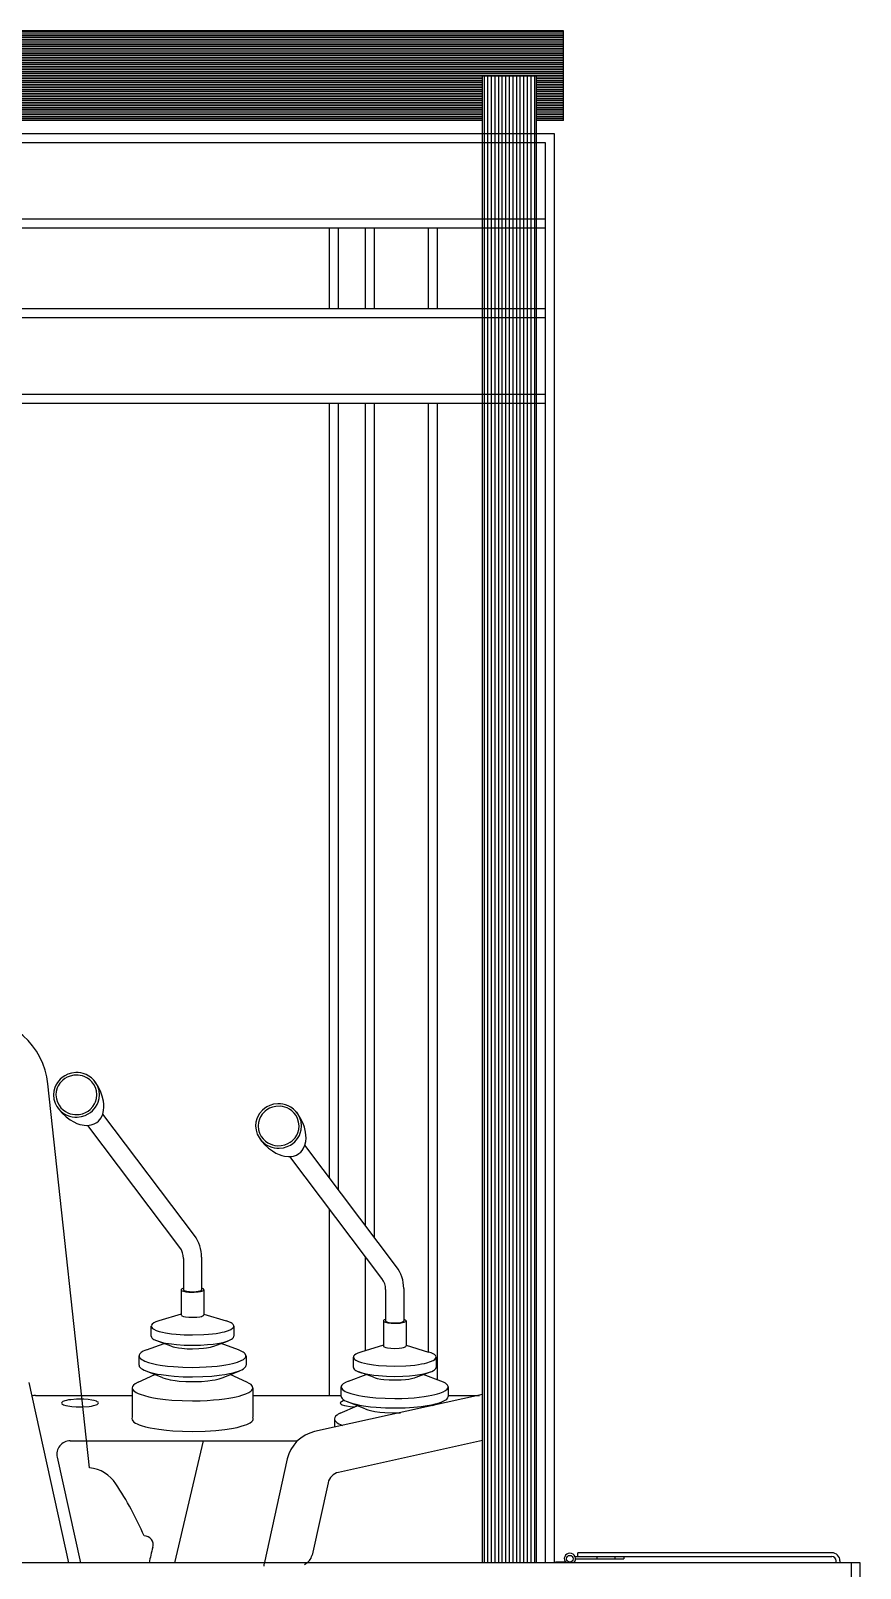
# Model space of a CAD drawing. Extents: x -14476 to 95620, y -7935 to 54356.
# Drawn here: x 21525.3 to 21554.2, y -6478.2 to -6424.7 of the extents above; entities that cross this region are included whole.
import ezdxf

# ---------------------------------------------------------------- set-up
doc = ezdxf.new("R2010")
doc.units = 0
doc.header["$LTSCALE"] = 30
doc.header["$MEASUREMENT"] = 0
doc.layers.get('0').update_dxf_attribs({"linetype": 'CONTINUOUS'})

msp = doc.modelspace()

# ---------------------------------------------------------------- linework, layer by layer
for p, q in [((21543.85093, -6424.73981), (21499.47587, -6424.7398)), ((21499.47587, -6424.7797), (21543.85093, -6424.7797)), ((21499.47587, -6424.7797), (21543.85093, -6424.7797)), ((21543.85093, -6427.86481), (21543.85093, -6424.73981)), ((21499.47587, -6424.8422), (21543.85093, -6424.8422)), ((21499.47587, -6424.9047), (21543.85093, -6424.9047)), ((21499.47587, -6424.9047), (21543.85093, -6424.9047)), ((21499.47587, -6424.9672), (21543.85093, -6424.9672)), ((21499.47587, -6425.0297), (21543.85093, -6425.0297)), ((21499.47587, -6425.0297), (21543.85093, -6425.0297)), ((21499.47587, -6425.0922), (21543.85093, -6425.0922)), ((21499.47587, -6425.1547), (21543.85093, -6425.1547)), ((21499.47587, -6425.1547), (21543.85093, -6425.1547)), ((21499.47587, -6425.2172), (21543.85093, -6425.2172)), ((21499.47587, -6425.2797), (21543.85093, -6425.2797)), ((21499.47587, -6425.2797), (21543.85093, -6425.2797)), ((21499.47587, -6425.3422), (21543.85093, -6425.3422)), ((21499.47587, -6425.4047), (21543.85093, -6425.4047)), ((21499.47587, -6425.4047), (21543.85093, -6425.4047)), ((21499.47587, -6425.4672), (21543.85093, -6425.4672)), ((21499.47587, -6425.5297), (21543.85093, -6425.5297)), ((21499.47587, -6425.5297), (21543.85093, -6425.5297)), ((21499.47587, -6425.5922), (21543.85093, -6425.5922)), ((21499.47587, -6425.6547), (21543.85093, -6425.6547)), ((21499.47587, -6425.6547), (21543.85093, -6425.6547)), ((21499.47587, -6425.7172), (21543.85093, -6425.7172)), ((21499.47587, -6425.7797), (21543.85093, -6425.7797)), ((21499.47587, -6425.7797), (21543.85093, -6425.7797)), ((21499.47587, -6425.8422), (21543.85093, -6425.8422)), ((21499.47587, -6425.9047), (21543.85093, -6425.9047)), ((21499.47587, -6425.9047), (21543.85093, -6425.9047)), ((21499.47587, -6425.9672), (21543.85093, -6425.9672)), ((21499.47587, -6426.0297), (21543.85093, -6426.0297)), ((21499.47587, -6426.0297), (21543.85093, -6426.0297)), ((21499.47587, -6426.0922), (21543.85093, -6426.0922)), ((21499.47587, -6426.1547), (21543.85093, -6426.1547)), ((21499.47587, -6426.1547), (21543.85093, -6426.1547)), ((21499.47587, -6426.2172), (21543.85093, -6426.2172)), ((21499.47587, -6426.2797), (21543.85093, -6426.2797)), ((21499.47587, -6426.2797), (21543.85093, -6426.2797)), ((21502.28839, -6426.3422), (21541.03841, -6426.3422)), ((21502.28839, -6426.4047), (21541.03841, -6426.4047)), ((21502.28839, -6426.4047), (21541.03841, -6426.4047)), ((21541.03841, -6478.00721), (21541.03841, -6426.31563)), ((21542.91339, -6426.31563), (21541.03841, -6426.31563)), ((21541.10147, -6478.00721), (21541.10147, -6426.31563)), ((21541.22647, -6478.00721), (21541.22647, -6426.31563)), ((21541.35147, -6478.00721), (21541.35147, -6426.31563)), ((21541.47647, -6478.00721), (21541.47647, -6426.31563)), ((21541.60147, -6478.00721), (21541.60147, -6426.31563)), ((21541.72647, -6478.00721), (21541.72647, -6426.31563)), ((21541.85147, -6478.00721), (21541.85147, -6426.31563)), ((21541.97647, -6478.00721), (21541.97647, -6426.31563)), ((21542.10147, -6478.00721), (21542.10147, -6426.31563)), ((21542.22647, -6478.00721), (21542.22647, -6426.31563)), ((21542.35147, -6478.00721), (21542.35147, -6426.31563)), ((21542.47647, -6478.00721), (21542.47647, -6426.31563)), ((21542.60147, -6478.00721), (21542.60147, -6426.31563)), ((21542.72647, -6478.00721), (21542.72647, -6426.31563)), ((21542.85147, -6478.00721), (21542.85147, -6426.31563)), ((21542.91339, -6478.00721), (21542.91339, -6426.31563)), ((21542.91339, -6426.3422), (21543.85093, -6426.3422)), ((21542.91339, -6426.4047), (21543.85093, -6426.4047)), ((21542.91339, -6426.4047), (21543.85093, -6426.4047)), ((21502.28839, -6426.4672), (21541.03841, -6426.4672)), ((21502.28839, -6426.5297), (21541.03841, -6426.5297)), ((21502.28839, -6426.5297), (21541.03841, -6426.5297)), ((21502.28839, -6426.5922), (21541.03841, -6426.5922)), ((21502.28839, -6426.6547), (21541.03841, -6426.6547)), ((21502.28839, -6426.6547), (21541.03841, -6426.6547)), ((21502.28839, -6426.7172), (21541.03841, -6426.7172)), ((21502.28839, -6426.7797), (21541.03841, -6426.7797)), ((21502.28839, -6426.7797), (21541.03841, -6426.7797)), ((21502.28839, -6426.8422), (21541.03841, -6426.8422)), ((21502.28839, -6426.9047), (21541.03841, -6426.9047)), ((21502.28839, -6426.9047), (21541.03841, -6426.9047)), ((21542.91339, -6426.4672), (21543.85093, -6426.4672)), ((21542.91339, -6426.5297), (21543.85093, -6426.5297)), ((21542.91339, -6426.5297), (21543.85093, -6426.5297)), ((21542.91339, -6426.5922), (21543.85093, -6426.5922)), ((21542.91339, -6426.6547), (21543.85093, -6426.6547)), ((21542.91339, -6426.6547), (21543.85093, -6426.6547)), ((21542.91339, -6426.7172), (21543.85093, -6426.7172)), ((21542.91339, -6426.7797), (21543.85093, -6426.7797)), ((21542.91339, -6426.7797), (21543.85093, -6426.7797)), ((21542.91339, -6426.8422), (21543.85093, -6426.8422)), ((21542.91339, -6426.9047), (21543.85093, -6426.9047)), ((21542.91339, -6426.9047), (21543.85093, -6426.9047)), ((21502.28839, -6426.9672), (21541.03841, -6426.9672)), ((21502.28839, -6427.0297), (21541.03841, -6427.0297)), ((21502.28839, -6427.0297), (21541.03841, -6427.0297)), ((21502.28839, -6427.0922), (21541.03841, -6427.0922)), ((21502.28839, -6427.1547), (21541.03841, -6427.1547)), ((21502.28839, -6427.1547), (21541.03841, -6427.1547)), ((21502.28839, -6427.2172), (21541.03841, -6427.2172)), ((21502.28839, -6427.2797), (21541.03841, -6427.2797)), ((21502.28839, -6427.2797), (21541.03841, -6427.2797)), ((21502.28839, -6427.3422), (21541.03841, -6427.3422)), ((21502.28839, -6427.4047), (21541.03841, -6427.4047)), ((21502.28839, -6427.4047), (21541.03841, -6427.4047)), ((21502.28839, -6427.4672), (21541.03841, -6427.4672)), ((21542.91339, -6426.9672), (21543.85093, -6426.9672)), ((21542.91339, -6427.0297), (21543.85093, -6427.0297)), ((21542.91339, -6427.0297), (21543.85093, -6427.0297)), ((21542.91339, -6427.0922), (21543.85093, -6427.0922)), ((21542.91339, -6427.1547), (21543.85093, -6427.1547)), ((21542.91339, -6427.1547), (21543.85093, -6427.1547)), ((21542.91339, -6427.2172), (21543.85093, -6427.2172)), ((21542.91339, -6427.2797), (21543.85093, -6427.2797)), ((21542.91339, -6427.2797), (21543.85093, -6427.2797)), ((21542.91339, -6427.3422), (21543.85093, -6427.3422)), ((21542.91339, -6427.4047), (21543.85093, -6427.4047)), ((21542.91339, -6427.4047), (21543.85093, -6427.4047)), ((21542.91339, -6427.4672), (21543.85093, -6427.4672)), ((21502.28839, -6427.5297), (21541.03841, -6427.5297)), ((21502.28839, -6427.5297), (21541.03841, -6427.5297)), ((21502.28839, -6427.5922), (21541.03841, -6427.5922)), ((21502.28839, -6427.6547), (21541.03841, -6427.6547)), ((21502.28839, -6427.6547), (21541.03841, -6427.6547)), ((21502.28839, -6427.7172), (21541.03841, -6427.7172)), ((21502.28839, -6427.7797), (21541.03841, -6427.7797)), ((21502.28839, -6427.7797), (21541.03841, -6427.7797)), ((21502.28839, -6427.8422), (21541.03841, -6427.8422)), ((21541.03841, -6427.86481), (21502.28839, -6427.86481)), ((21542.91339, -6427.5297), (21543.85093, -6427.5297)), ((21542.91339, -6427.5297), (21543.85093, -6427.5297)), ((21542.91339, -6427.5922), (21543.85093, -6427.5922)), ((21542.91339, -6427.6547), (21543.85093, -6427.6547)), ((21542.91339, -6427.6547), (21543.85093, -6427.6547)), ((21542.91339, -6427.7172), (21543.85093, -6427.7172)), ((21542.91339, -6427.7797), (21543.85093, -6427.7797)), ((21542.91339, -6427.7797), (21543.85093, -6427.7797)), ((21542.91339, -6427.8422), (21543.85093, -6427.8422)), ((21543.85093, -6427.86481), (21542.91339, -6427.86481)), ((21543.53839, -6428.31896), (21507.91339, -6428.31896)), ((21543.53839, -6478.00721), (21543.53839, -6428.31896)), ((21543.22589, -6428.63146), (21508.22589, -6428.63146)), ((21543.22589, -6478.00721), (21543.22589, -6428.63146)), ((21543.22589, -6431.28771), (21508.22589, -6431.28771)), ((21543.22589, -6431.28771), (21508.22589, -6431.28771)), ((21543.22589, -6431.60021), (21508.22589, -6431.60021)), ((21543.22589, -6431.60021), (21508.22589, -6431.60021)), ((21535.72589, -6434.4127), (21535.72589, -6431.60021)), ((21535.72589, -6434.4127), (21535.72589, -6431.60021)), ((21536.03839, -6434.4127), (21536.03839, -6431.60021)), ((21536.03839, -6434.4127), (21536.03839, -6431.60021)), ((21536.97589, -6434.4127), (21536.97589, -6431.60021)), ((21536.97589, -6434.4127), (21536.97589, -6431.60021)), ((21537.28839, -6434.4127), (21537.28839, -6431.60021)), ((21537.28839, -6434.4127), (21537.28839, -6431.60021)), ((21539.16339, -6434.4127), (21539.16339, -6431.60021)), ((21539.16339, -6434.4127), (21539.16339, -6431.60021)), ((21539.47589, -6434.4127), (21539.47589, -6431.60021)), ((21539.47589, -6434.4127), (21539.47589, -6431.60021)), ((21543.22589, -6434.4127), (21508.22589, -6434.4127)), ((21543.22589, -6434.4127), (21508.22589, -6434.4127)), ((21543.22589, -6434.7252), (21508.22589, -6434.7252)), ((21543.22589, -6434.7252), (21508.22589, -6434.7252)), ((21543.22589, -6437.38146), (21508.22589, -6437.38146)), ((21543.22589, -6437.38146), (21508.22589, -6437.38146)), ((21543.22589, -6437.69396), (21508.22589, -6437.69396)), ((21543.22589, -6437.69396), (21508.22589, -6437.69396)), ((21535.72589, -6464.62864), (21535.72589, -6437.69396)), ((21536.03839, -6465.04312), (21536.03839, -6437.69396)), ((21536.97589, -6466.28657), (21536.97589, -6437.69396)), ((21537.28839, -6466.70106), (21537.28839, -6437.69396)), ((21539.16339, -6470.67818), (21539.16339, -6437.69396)), ((21539.47589, -6471.64584), (21539.47589, -6437.69396)), ((21527.38057, -6474.70356), (21525.93534, -6461.35644)), ((21531.02442, -6466.62864), (21527.84059, -6462.40564)), ((21530.51951, -6467.04401), (21527.31915, -6462.79893)), ((21538.04971, -6467.71083), (21534.86579, -6463.48784)), ((21537.54461, -6468.1262), (21534.34415, -6463.88117)), ((21535.72589, -6472.18892), (21535.72589, -6465.71389)), ((21530.64648, -6467.42318), (21530.64648, -6468.51095)), ((21531.27634, -6467.38109), (21531.27634, -6468.51095)), ((21536.97589, -6470.62709), (21536.97589, -6467.37187)), ((21530.56776, -6468.51095), (21530.56776, -6469.38353)), ((21531.35516, -6468.51095), (21531.35516, -6469.38353)), ((21537.67148, -6468.50537), (21537.67148, -6469.59315)), ((21538.30144, -6468.46329), (21538.30144, -6469.59315)), ((21530.56766, -6469.3555), (21529.78718, -6469.59511)), ((21531.35516, -6469.35552), (21532.13555, -6469.59513)), ((21537.59276, -6469.59316), (21537.59276, -6470.46572)), ((21538.38016, -6469.59315), (21538.38016, -6470.46572)), ((21529.52488, -6470.13016), (21529.52488, -6469.77429)), ((21532.39805, -6469.77428), (21532.39805, -6470.13015)), ((21529.36032, -6470.60474), (21529.97067, -6470.38051)), ((21530.22048, -6470.47409), (21529.71759, -6470.28571)), ((21531.70244, -6470.47411), (21532.20533, -6470.28574)), ((21532.5627, -6470.60475), (21531.95234, -6470.38052)), ((21537.59276, -6470.43769), (21536.81238, -6470.67729)), ((21538.38026, -6470.43774), (21539.16064, -6470.67734)), ((21529.10301, -6471.13841), (21529.10301, -6470.80891)), ((21532.81981, -6470.8089), (21532.81981, -6471.13841)), ((21536.54988, -6471.21235), (21536.54988, -6470.85649)), ((21539.42305, -6470.85648), (21539.42305, -6471.21235)), ((21526.66439, -6478.00721), (21525.28087, -6471.73859)), ((21529.07129, -6471.72558), (21529.65252, -6471.46158)), ((21529.93136, -6471.57429), (21529.32283, -6471.3282)), ((21531.99137, -6471.57427), (21532.59989, -6471.32819)), ((21532.85144, -6471.7256), (21532.27011, -6471.46157)), ((21536.38513, -6471.68696), (21536.99548, -6471.46274)), ((21537.24558, -6471.5563), (21536.74269, -6471.36792)), ((21538.72754, -6471.55628), (21539.23043, -6471.36791)), ((21539.5877, -6471.6869), (21538.97725, -6471.46268)), ((21525.50607, -6472.18895), (21528.86771, -6472.18894)), ((21528.86771, -6471.92057), (21528.86771, -6472.94256)), ((21533.05521, -6471.92056), (21533.05521, -6472.94247)), ((21533.05521, -6472.18893), (21536.12801, -6472.18892)), ((21541.03851, -6472.15482), (21535.20451, -6473.44571)), ((21536.12801, -6472.22062), (21536.12801, -6471.89111)), ((21539.84491, -6471.8911), (21539.84491, -6472.22061)), ((21539.84491, -6472.18892), (21540.93557, -6472.18891)), ((21536.09639, -6472.8078), (21536.67762, -6472.5438)), ((21536.95636, -6472.65647), (21536.34793, -6472.41039)), ((21539.3128, -6472.53659), (21539.62499, -6472.41038)), ((21535.89272, -6473.00277), (21535.89272, -6473.29342)), ((21526.71245, -6473.76352), (21534.60992, -6473.7635)), ((21531.32988, -6473.76349), (21530.33717, -6478.00719)), ((21541.03851, -6473.75511), (21536.02824, -6474.86372)), ((21526.25483, -6474.33333), (21527.06588, -6478.00723)), ((21534.25419, -6474.39565), (21533.44535, -6478.0445)), ((21535.67184, -6475.21995), (21535.11416, -6477.73573)), ((21553.17326, -6477.65595), (21544.34777, -6477.65597)), ((21544.34777, -6477.78672), (21544.34777, -6477.65597)), ((21554.16337, -6478.00721), (21497.28841, -6478.00721)), ((21543.91793, -6477.98172), (21543.57815, -6477.98172)), ((21544.25271, -6477.78672), (21553.17326, -6477.7867)), ((21544.26905, -6477.86484), (21545.949, -6477.86484)), ((21545.01156, -6477.78672), (21545.01156, -6477.86484)), ((21545.63652, -6477.78672), (21545.63652, -6477.86484)), ((21545.949, -6477.78672), (21545.949, -6477.86484)), ((21553.32955, -6478.00721), (21553.32955, -6477.94295)), ((21553.46027, -6478.00721), (21553.46027, -6477.94295)), ((21553.85089, -6478.00721), (21553.85089, -6505.19403)), ((21554.16337, -6528.94403), (21554.16337, -6478.00721))]:
    msp.add_line(p, q)
for points in [[(21527.7265, -6461.73605, 0), (21527.71114, -6461.58514, 0), (21527.66933, -6461.44883, 0), (21527.60731, -6461.32977, 0), (21527.53076, -6461.22905, 0), (21527.44463, -6461.1466, 0), (21527.35304, -6461.08157, 0), (21527.25932, -6461.03258, 0), (21527.16607, -6460.99798, 0), (21527.07523, -6460.97598, 0), (21526.98819, -6460.96483, 0), (21526.9059, -6460.96281, 0), (21526.75289, -6460.98106, 0), (21526.62412, -6461.02009, 0), (21526.51839, -6461.07102, 0), (21526.43312, -6461.12753, 0), (21526.36522, -6461.18535, 0), (21526.26417, -6461.303, 0), (21526.2052, -6461.40263, 0), (21526.17135, -6461.4823, 0), (21526.13823, -6461.60738, 0), (21526.12709, -6461.73605, 0), (21526.14246, -6461.88695, 0), (21526.18427, -6462.02326, 0), (21526.24629, -6462.14232, 0), (21526.32283, -6462.24304, 0), (21526.40897, -6462.32549, 0), (21526.50056, -6462.39052, 0), (21526.59427, -6462.43951, 0), (21526.68753, -6462.47411, 0), (21526.77837, -6462.49611, 0), (21526.8654, -6462.50726, 0), (21526.94769, -6462.50928, 0), (21527.1007, -6462.49103, 0), (21527.22948, -6462.452, 0), (21527.3352, -6462.40107, 0), (21527.42048, -6462.34456, 0), (21527.48837, -6462.28674, 0), (21527.58943, -6462.16909, 0), (21527.64839, -6462.06946, 0), (21527.68225, -6461.98979, 0), (21527.71536, -6461.86471, 0), (21527.7265, -6461.73605, 0), (21527.7265, -6461.73605, 0)], [(21527.63759, -6461.73605, 0), (21527.62393, -6461.60191, 0), (21527.58677, -6461.48074, 0), (21527.53165, -6461.37491, 0), (21527.46361, -6461.28538, 0), (21527.38706, -6461.2121, 0), (21527.30565, -6461.15429, 0), (21527.22235, -6461.11074, 0), (21527.13947, -6461.07998, 0), (21527.05872, -6461.06043, 0), (21526.98136, -6461.05052, 0), (21526.83528, -6461.05421, 0), (21526.71042, -6461.08112, 0), (21526.60679, -6461.12211, 0), (21526.52254, -6461.17052, 0), (21526.45507, -6461.22173, 0), (21526.35406, -6461.32886, 0), (21526.29481, -6461.42138, 0), (21526.2607, -6461.49608, 0), (21526.22726, -6461.61413, 0), (21526.216, -6461.73605, 0), (21526.22966, -6461.87018, 0), (21526.26682, -6461.99135, 0), (21526.32194, -6462.09718, 0), (21526.38998, -6462.18671, 0), (21526.46654, -6462.25999, 0), (21526.54794, -6462.3178, 0), (21526.63124, -6462.36135, 0), (21526.71413, -6462.39211, 0), (21526.79487, -6462.41166, 0), (21526.87223, -6462.42157, 0), (21527.01831, -6462.41788, 0), (21527.14317, -6462.39097, 0), (21527.24681, -6462.34998, 0), (21527.33106, -6462.30157, 0), (21527.39853, -6462.25036, 0), (21527.49954, -6462.14323, 0), (21527.55878, -6462.05071, 0), (21527.59289, -6461.97601, 0), (21527.62633, -6461.85796, 0), (21527.63759, -6461.73605, 0), (21527.63759, -6461.73605, 0)], [(21534.75141, -6462.81824, 0), (21534.73604, -6462.66734, 0), (21534.69424, -6462.53103, 0), (21534.63223, -6462.41196, 0), (21534.55569, -6462.31124, 0), (21534.46957, -6462.2288, 0), (21534.37799, -6462.16376, 0), (21534.28428, -6462.11477, 0), (21534.19104, -6462.08017, 0), (21534.10021, -6462.05818, 0), (21534.01318, -6462.04702, 0), (21533.93091, -6462.045, 0), (21533.77791, -6462.06325, 0), (21533.64916, -6462.10228, 0), (21533.54344, -6462.15321, 0), (21533.45818, -6462.20972, 0), (21533.39029, -6462.26754, 0), (21533.28925, -6462.38519, 0), (21533.23029, -6462.48482, 0), (21533.19644, -6462.56449, 0), (21533.16333, -6462.68957, 0), (21533.15219, -6462.81824, 0), (21533.16755, -6462.96915, 0), (21533.20936, -6463.10546, 0), (21533.27137, -6463.22452, 0), (21533.34791, -6463.32524, 0), (21533.43403, -6463.40769, 0), (21533.52561, -6463.47272, 0), (21533.61932, -6463.52171, 0), (21533.71256, -6463.55631, 0), (21533.80339, -6463.57831, 0), (21533.89041, -6463.58947, 0), (21533.97269, -6463.59148, 0), (21534.12568, -6463.57324, 0), (21534.25444, -6463.5342, 0), (21534.36015, -6463.48327, 0), (21534.44542, -6463.42676, 0), (21534.51331, -6463.36894, 0), (21534.61435, -6463.25129, 0), (21534.67331, -6463.15166, 0), (21534.70716, -6463.07199, 0), (21534.74027, -6462.94691, 0), (21534.75141, -6462.81824, 0), (21534.75141, -6462.81824, 0)], [(21534.66259, -6462.81824, 0), (21534.64894, -6462.6841, 0), (21534.61178, -6462.56294, 0), (21534.55665, -6462.4571, 0), (21534.48861, -6462.36757, 0), (21534.41206, -6462.29429, 0), (21534.33065, -6462.23648, 0), (21534.24735, -6462.19293, 0), (21534.16447, -6462.16217, 0), (21534.08373, -6462.14262, 0), (21534.00637, -6462.13271, 0), (21533.86028, -6462.1364, 0), (21533.73542, -6462.16331, 0), (21533.63179, -6462.2043, 0), (21533.54754, -6462.25271, 0), (21533.48007, -6462.30392, 0), (21533.37906, -6462.41105, 0), (21533.31981, -6462.50357, 0), (21533.2857, -6462.57827, 0), (21533.25227, -6462.69632, 0), (21533.241, -6462.81824, 0), (21533.25466, -6462.95238, 0), (21533.29182, -6463.07355, 0), (21533.34695, -6463.17938, 0), (21533.41498, -6463.26891, 0), (21533.49154, -6463.3422, 0), (21533.57295, -6463.4, 0), (21533.65625, -6463.44355, 0), (21533.73913, -6463.47431, 0), (21533.81987, -6463.49386, 0), (21533.89723, -6463.50378, 0), (21534.04331, -6463.50008, 0), (21534.16817, -6463.47317, 0), (21534.27181, -6463.43218, 0), (21534.35606, -6463.38377, 0), (21534.42353, -6463.33256, 0), (21534.52454, -6463.22543, 0), (21534.58379, -6463.13291, 0), (21534.6179, -6463.05821, 0), (21534.65133, -6462.94016, 0), (21534.66259, -6462.81824, 0), (21534.66259, -6462.81824, 0)], [(21526.91415, -6472.581, 0), (21527.16375, -6472.58177, 0), (21527.36899, -6472.56592, 0), (21527.44828, -6472.55455, 0), (21527.51445, -6472.54174, 0), (21527.56811, -6472.52807, 0), (21527.61021, -6472.51401, 0), (21527.64186, -6472.49994, 0), (21527.67941, -6472.47189, 0), (21527.68784, -6472.44645, 0), (21527.67622, -6472.42426, 0), (21527.65175, -6472.40541, 0), (21527.6198, -6472.38968, 0), (21527.54192, -6472.36465, 0), (21527.46715, -6472.3486, 0), (21527.33375, -6472.32996, 0), (21527.18243, -6472.31886, 0), (21526.93283, -6472.31808, 0), (21526.72759, -6472.33393, 0), (21526.6483, -6472.34531, 0), (21526.58213, -6472.35812, 0), (21526.52847, -6472.37178, 0), (21526.48637, -6472.38584, 0), (21526.45472, -6472.39991, 0), (21526.41717, -6472.42796, 0), (21526.40874, -6472.4534, 0), (21526.42036, -6472.47559, 0), (21526.44483, -6472.49444, 0), (21526.47678, -6472.51017, 0), (21526.55466, -6472.5352, 0), (21526.62943, -6472.55125, 0), (21526.76283, -6472.56989, 0), (21526.91415, -6472.581, 0), (21526.91415, -6472.581, 0)]]:
    msp.add_polyline3d(points, close=True)
for points in [[(21526.27381, -6462.18138, 0), (21526.4238, -6462.3628, 0), (21526.57141, -6462.50164, 0), (21526.70947, -6462.60442, 0), (21526.83447, -6462.67806, 0), (21526.94526, -6462.72894, 0), (21527.04205, -6462.76251, 0), (21527.12579, -6462.7832, 0), (21527.26818, -6462.79944, 0), (21527.36973, -6462.79476, 0), (21527.44201, -6462.78178, 0), (21527.54288, -6462.74735, 0), (21527.63314, -6462.69551, 0), (21527.69327, -6462.6454, 0), (21527.74282, -6462.59032, 0), (21527.7829, -6462.53198, 0), (21527.84037, -6462.40673, 0), (21527.87076, -6462.28238, 0), (21527.88158, -6462.16435, 0), (21527.87884, -6462.05552, 0), (21527.8671, -6461.95712, 0), (21527.82596, -6461.78061, 0), (21527.77851, -6461.64714, 0), (21527.68246, -6461.4502, 0), (21527.55967, -6461.26338, 0)], [(21533.29887, -6463.26354, 0), (21533.44902, -6463.44511, 0), (21533.59678, -6463.58405, 0), (21533.73498, -6463.68688, 0), (21533.86012, -6463.76053, 0), (21533.97101, -6463.81139, 0), (21534.06788, -6463.84491, 0), (21534.15169, -6463.86555, 0), (21534.29416, -6463.88165, 0), (21534.39575, -6463.87682, 0), (21534.46805, -6463.86372, 0), (21534.5689, -6463.82909, 0), (21534.65911, -6463.77701, 0), (21534.71918, -6463.72672, 0), (21534.76866, -6463.67146, 0), (21534.80864, -6463.61294, 0), (21534.86588, -6463.48735, 0), (21534.89603, -6463.36271, 0), (21534.90661, -6463.24445, 0), (21534.90362, -6463.13543, 0), (21534.89166, -6463.03688, 0), (21534.85009, -6462.86015, 0), (21534.8023, -6462.72656, 0), (21534.70574, -6462.52953, 0), (21534.58245, -6462.34275, 0)], [(21530.6465, -6468.4588, 0), (21530.59991, -6468.47655, 0), (21530.5756, -6468.49369, 0), (21530.56783, -6468.50932, 0), (21530.57159, -6468.52305, 0), (21530.6015, -6468.54616, 0), (21530.64219, -6468.56181, 0), (21530.72832, -6468.58099, 0), (21530.83696, -6468.59341, 0), (21531.02083, -6468.59687, 0), (21531.15236, -6468.58697, 0), (21531.2362, -6468.57321, 0), (21531.28666, -6468.55994, 0), (21531.31612, -6468.54869, 0), (21531.34528, -6468.53031, 0), (21531.35516, -6468.51095, 0)], [(21530.64658, -6468.51095, 0), (21530.65263, -6468.52452, 0), (21530.66768, -6468.53598, 0), (21530.71442, -6468.55407, 0), (21530.76433, -6468.56518, 0), (21530.85697, -6468.57655, 0), (21530.96146, -6468.58049, 0), (21531.08196, -6468.5752, 0), (21531.16122, -6468.56471, 0), (21531.2097, -6468.55373, 0), (21531.25922, -6468.53357, 0), (21531.27203, -6468.52242, 0), (21531.27634, -6468.51095, 0)], [(21531.35516, -6468.51095, 0), (21531.35008, -6468.49704, 0), (21531.33498, -6468.48348, 0), (21531.31024, -6468.47063, 0), (21531.2765, -6468.45883, 0)], [(21529.7873, -6469.59514, 0), (21529.68555, -6469.6314, 0), (21529.61171, -6469.66783, 0), (21529.56252, -6469.70357, 0), (21529.53469, -6469.73802, 0), (21529.52497, -6469.77073, 0), (21529.53036, -6469.80145, 0), (21529.54813, -6469.83001, 0), (21529.57581, -6469.85635, 0), (21529.61126, -6469.88049, 0), (21529.70166, -6469.92373, 0), (21529.80493, -6469.95874, 0), (21529.91229, -6469.98669, 0), (21530.01805, -6470.00878, 0), (21530.22616, -6470.04141, 0), (21530.39808, -6470.06032, 0), (21530.67397, -6470.07894, 0), (21530.96149, -6470.08523, 0), (21531.34898, -6470.0737, 0), (21531.51111, -6470.06157, 0), (21531.65603, -6470.04647, 0), (21531.78402, -6470.02921, 0), (21531.8958, -6470.01048, 0), (21531.9924, -6469.99083, 0), (21532.07501, -6469.97074, 0), (21532.207, -6469.92923, 0), (21532.29575, -6469.88953, 0), (21532.35143, -6469.85286, 0), (21532.3826, -6469.81976, 0), (21532.39613, -6469.79034, 0), (21532.39733, -6469.76448, 0), (21532.37555, -6469.71948, 0), (21532.33952, -6469.68645, 0), (21532.30169, -6469.66233, 0), (21532.22819, -6469.62762, 0), (21532.13558, -6469.59513, 0)], [(21530.56776, -6469.38353, 0), (21530.57532, -6469.40048, 0), (21530.59414, -6469.41481, 0), (21530.65258, -6469.43742, 0), (21530.71498, -6469.4513, 0), (21530.83082, -6469.46552, 0), (21530.96146, -6469.47044, 0), (21531.11212, -6469.46383, 0), (21531.21122, -6469.45071, 0), (21531.27183, -6469.437, 0), (21531.30753, -6469.42497, 0), (21531.34307, -6469.40491, 0), (21531.35516, -6469.38353, 0)], [(21537.67151, -6469.54101, 0), (21537.62491, -6469.55875, 0), (21537.60061, -6469.57589, 0), (21537.59283, -6469.59152, 0), (21537.5966, -6469.60526, 0), (21537.6265, -6469.62836, 0), (21537.66719, -6469.64401, 0), (21537.75333, -6469.66319, 0), (21537.86197, -6469.67561, 0), (21538.04585, -6469.67908, 0), (21538.17738, -6469.66917, 0), (21538.26122, -6469.65541, 0), (21538.31167, -6469.64214, 0), (21538.34113, -6469.63089, 0), (21538.37028, -6469.6125, 0), (21538.38016, -6469.59315, 0)], [(21537.67148, -6469.59315, 0), (21537.67754, -6469.60671, 0), (21537.69259, -6469.61817, 0), (21537.73934, -6469.63626, 0), (21537.78927, -6469.64737, 0), (21537.88194, -6469.65874, 0), (21537.98646, -6469.66268, 0), (21538.107, -6469.65739, 0), (21538.18628, -6469.6469, 0), (21538.23478, -6469.63593, 0), (21538.28431, -6469.61577, 0), (21538.29713, -6469.60462, 0), (21538.30144, -6469.59315, 0)], [(21538.38016, -6469.59315, 0), (21538.37508, -6469.57924, 0), (21538.35998, -6469.56568, 0), (21538.33524, -6469.55284, 0), (21538.3015, -6469.54103, 0)], [(21529.52488, -6470.13016, 0), (21529.53179, -6470.16063, 0), (21529.55079, -6470.18894, 0), (21529.57944, -6470.21504, 0), (21529.61565, -6470.23893, 0), (21529.70704, -6470.28169, 0), (21529.81072, -6470.31629, 0), (21529.91811, -6470.34389, 0), (21530.02366, -6470.3657, 0), (21530.23095, -6470.39789, 0), (21530.40192, -6470.41653, 0), (21530.676, -6470.43489, 0), (21530.96147, -6470.44109, 0), (21531.24174, -6470.43511, 0), (21531.4785, -6470.42025, 0), (21531.6734, -6470.40022, 0), (21531.83091, -6470.37768, 0), (21531.95649, -6470.35443, 0), (21532.05563, -6470.33164, 0), (21532.13331, -6470.31002, 0), (21532.24704, -6470.26892, 0), (21532.31244, -6470.23589, 0), (21532.34968, -6470.21016, 0), (21532.38591, -6470.17049, 0), (21532.39805, -6470.13015, 0)], [(21529.36037, -6470.60472, 0), (21529.25053, -6470.65191, 0), (21529.17433, -6470.69862, 0), (21529.12751, -6470.74395, 0), (21529.10581, -6470.78724, 0), (21529.10522, -6470.82807, 0), (21529.12203, -6470.86617, 0), (21529.15293, -6470.90143, 0), (21529.19498, -6470.93382, 0), (21529.24563, -6470.96339, 0), (21529.3027, -6470.99026, 0), (21529.43361, -6471.03789, 0), (21529.57203, -6471.07603, 0), (21529.70981, -6471.10623, 0), (21529.84184, -6471.12995, 0), (21530.09516, -6471.16476, 0), (21530.30035, -6471.18483, 0), (21530.62536, -6471.20451, 0), (21530.96145, -6471.21114, 0), (21531.20503, -6471.20767, 0), (21531.42965, -6471.19816, 0), (21531.63385, -6471.18389, 0), (21531.81719, -6471.16596, 0), (21531.98, -6471.14534, 0), (21532.12314, -6471.12286, 0), (21532.24779, -6471.0992, 0), (21532.35538, -6471.07492, 0), (21532.4474, -6471.05046, 0), (21532.52538, -6471.02617, 0), (21532.64851, -6470.97759, 0), (21532.73004, -6470.93241, 0), (21532.78032, -6470.89139, 0), (21532.80772, -6470.85472, 0), (21532.81878, -6470.82231, 0), (21532.81851, -6470.79387, 0), (21532.79574, -6470.74436, 0), (21532.7602, -6470.70784, 0), (21532.72337, -6470.68101, 0), (21532.65218, -6470.64195, 0), (21532.56257, -6470.60472, 0)], [(21530.22044, -6470.47408, 0), (21530.28264, -6470.49422, 0), (21530.34664, -6470.51026, 0), (21530.47744, -6470.53417, 0), (21530.58856, -6470.54813, 0), (21530.77018, -6470.56195, 0), (21530.96148, -6470.56664, 0), (21531.18291, -6470.56033, 0), (21531.33989, -6470.54755, 0), (21531.44839, -6470.53373, 0), (21531.59073, -6470.50695, 0), (21531.65081, -6470.49118, 0), (21531.7025, -6470.47407, 0)], [(21536.81236, -6470.67733, 0), (21536.7106, -6470.71359, 0), (21536.63674, -6470.75002, 0), (21536.58755, -6470.78576, 0), (21536.5597, -6470.8202, 0), (21536.54997, -6470.85292, 0), (21536.55536, -6470.88363, 0), (21536.57311, -6470.91219, 0), (21536.60079, -6470.93853, 0), (21536.63624, -6470.96267, 0), (21536.72663, -6471.00591, 0), (21536.82989, -6471.04092, 0), (21536.93725, -6471.06887, 0), (21537.043, -6471.09097, 0), (21537.25111, -6471.12359, 0), (21537.42303, -6471.1425, 0), (21537.69892, -6471.16112, 0), (21537.98645, -6471.16741, 0), (21538.37394, -6471.15589, 0), (21538.53608, -6471.14376, 0), (21538.681, -6471.12866, 0), (21538.809, -6471.1114, 0), (21538.92079, -6471.09267, 0), (21539.01739, -6471.07302, 0), (21539.1, -6471.05293, 0), (21539.23199, -6471.01142, 0), (21539.32074, -6470.97172, 0), (21539.37643, -6470.93505, 0), (21539.40761, -6470.90195, 0), (21539.42113, -6470.87253, 0), (21539.42233, -6470.84667, 0), (21539.40055, -6470.80167, 0), (21539.36452, -6470.76864, 0), (21539.32669, -6470.74453, 0), (21539.25319, -6470.70982, 0), (21539.16058, -6470.67732, 0)], [(21537.59276, -6470.46572, 0), (21537.60033, -6470.48268, 0), (21537.61914, -6470.497, 0), (21537.67758, -6470.51962, 0), (21537.73998, -6470.5335, 0), (21537.85582, -6470.54771, 0), (21537.98646, -6470.55264, 0), (21538.13713, -6470.54602, 0), (21538.23622, -6470.53291, 0), (21538.29684, -6470.5192, 0), (21538.33253, -6470.50717, 0), (21538.36807, -6470.4871, 0), (21538.38016, -6470.46572, 0)], [(21529.10311, -6471.13841, 0), (21529.11205, -6471.17784, 0), (21529.13662, -6471.21446, 0), (21529.17369, -6471.24822, 0), (21529.22053, -6471.27913, 0), (21529.27478, -6471.30727, 0), (21529.33446, -6471.33278, 0), (21529.46825, -6471.37786, 0), (21529.60715, -6471.41385, 0), (21529.74385, -6471.44228, 0), (21529.87391, -6471.46458, 0), (21530.12172, -6471.49724, 0), (21530.32135, -6471.51603, 0), (21530.63639, -6471.53445, 0), (21530.96145, -6471.54065, 0), (21531.324, -6471.53292, 0), (21531.63026, -6471.51369, 0), (21531.88239, -6471.48778, 0), (21532.08614, -6471.45862, 0), (21532.2486, -6471.42854, 0), (21532.37684, -6471.39906, 0), (21532.47733, -6471.37109, 0), (21532.55563, -6471.34512, 0), (21532.66962, -6471.29682, 0), (21532.73482, -6471.25866, 0), (21532.77184, -6471.22921, 0), (21532.80778, -6471.1841, 0), (21532.81981, -6471.13841, 0)], [(21536.54988, -6471.21235, 0), (21536.55679, -6471.24283, 0), (21536.57578, -6471.27114, 0), (21536.60444, -6471.29724, 0), (21536.64064, -6471.32113, 0), (21536.73203, -6471.36389, 0), (21536.8357, -6471.39849, 0), (21536.9431, -6471.42609, 0), (21537.04865, -6471.44789, 0), (21537.25593, -6471.48008, 0), (21537.42689, -6471.49873, 0), (21537.70098, -6471.51708, 0), (21537.98645, -6471.52328, 0), (21538.26672, -6471.51731, 0), (21538.50347, -6471.50245, 0), (21538.69838, -6471.48242, 0), (21538.85589, -6471.45987, 0), (21538.98147, -6471.43662, 0), (21539.08061, -6471.41384, 0), (21539.15829, -6471.39221, 0), (21539.27203, -6471.35112, 0), (21539.33743, -6471.31808, 0), (21539.37468, -6471.29235, 0), (21539.4109, -6471.25269, 0), (21539.42305, -6471.21235, 0)], [(21529.07139, -6471.72561, 0), (21528.9732, -6471.77855, 0), (21528.90973, -6471.83024, 0), (21528.87618, -6471.87986, 0), (21528.86791, -6471.92684, 0), (21528.88063, -6471.97084, 0), (21528.91044, -6472.01165, 0), (21528.95389, -6472.04924, 0), (21529.00795, -6472.08363, 0), (21529.07005, -6472.11492, 0), (21529.13797, -6472.14326, 0), (21529.28943, -6472.19332, 0), (21529.44596, -6472.23325, 0), (21529.59961, -6472.26477, 0), (21529.74553, -6472.28948, 0), (21530.02308, -6472.32567, 0), (21530.24637, -6472.34648, 0), (21530.59841, -6472.36686, 0), (21530.96145, -6472.37373, 0), (21531.2245, -6472.37014, 0), (21531.46741, -6472.3603, 0), (21531.6888, -6472.3455, 0), (21531.88831, -6472.32691, 0), (21532.06632, -6472.30549, 0), (21532.22375, -6472.28211, 0), (21532.36183, -6472.25745, 0), (21532.482, -6472.23209, 0), (21532.5858, -6472.20649, 0), (21532.67479, -6472.18103, 0), (21532.81841, -6472.1299, 0), (21532.91759, -6472.08214, 0), (21532.98298, -6472.03856, 0), (21533.02326, -6471.99941, 0), (21533.04527, -6471.96465, 0), (21533.05429, -6471.934, 0), (21533.04693, -6471.88031, 0), (21533.02217, -6471.84038, 0), (21532.99289, -6471.81082, 0), (21532.93207, -6471.76745, 0), (21532.85154, -6471.7256, 0)], [(21529.93138, -6471.57429, 0), (21530.0149, -6471.60319, 0), (21530.10215, -6471.62629, 0), (21530.18835, -6471.64456, 0), (21530.35844, -6471.67156, 0), (21530.49924, -6471.68721, 0), (21530.72549, -6471.70263, 0), (21530.96146, -6471.70784, 0), (21531.27292, -6471.69869, 0), (21531.49291, -6471.68017, 0), (21531.64413, -6471.66018, 0), (21531.74741, -6471.64207, 0), (21531.88288, -6471.61044, 0), (21531.99154, -6471.57429, 0)], [(21536.38526, -6471.68693, 0), (21536.27542, -6471.73411, 0), (21536.19923, -6471.78083, 0), (21536.15241, -6471.82615, 0), (21536.13071, -6471.86945, 0), (21536.13012, -6471.91027, 0), (21536.14694, -6471.94838, 0), (21536.17785, -6471.98363, 0), (21536.2199, -6472.01602, 0), (21536.27055, -6472.0456, 0), (21536.32763, -6472.07247, 0), (21536.45855, -6472.12009, 0), (21536.59698, -6472.15823, 0), (21536.73476, -6472.18843, 0), (21536.86681, -6472.21215, 0), (21537.12014, -6472.24697, 0), (21537.32534, -6472.26703, 0), (21537.65036, -6472.28671, 0), (21537.98647, -6472.29334, 0), (21538.23006, -6472.28987, 0), (21538.45469, -6472.28037, 0), (21538.65889, -6472.26609, 0), (21538.84224, -6472.24816, 0), (21539.00506, -6472.22754, 0), (21539.1482, -6472.20506, 0), (21539.27287, -6472.1814, 0), (21539.38046, -6472.15712, 0), (21539.47248, -6472.13266, 0), (21539.55046, -6472.10837, 0), (21539.67359, -6472.05978, 0), (21539.75513, -6472.01461, 0), (21539.80541, -6471.97359, 0), (21539.83281, -6471.93692, 0), (21539.84388, -6471.90451, 0), (21539.84361, -6471.87607, 0), (21539.82083, -6471.82656, 0), (21539.7853, -6471.79004, 0), (21539.74846, -6471.7632, 0), (21539.67727, -6471.72415, 0), (21539.58766, -6471.68691, 0)], [(21537.24541, -6471.55628, 0), (21537.30762, -6471.57641, 0), (21537.37161, -6471.59246, 0), (21537.50241, -6471.61637, 0), (21537.61354, -6471.63034, 0), (21537.79516, -6471.64416, 0), (21537.98646, -6471.64885, 0), (21538.20791, -6471.64254, 0), (21538.36489, -6471.62975, 0), (21538.4734, -6471.61594, 0), (21538.61574, -6471.58916, 0), (21538.67582, -6471.57339, 0), (21538.72751, -6471.55628, 0)], [(21536.24175, -6472.36477, 0), (21536.19436, -6472.37855, 0), (21536.1327, -6472.40527, 0), (21536.10576, -6472.42682, 0), (21536.09694, -6472.44343, 0), (21536.10236, -6472.46846, 0), (21536.12991, -6472.49285, 0), (21536.16069, -6472.50856, 0), (21536.23637, -6472.53364, 0), (21536.30946, -6472.54982, 0), (21536.44045, -6472.5688, 0), (21536.58974, -6472.58041, 0)], [(21536.12801, -6472.22062, 0), (21536.13696, -6472.26004, 0), (21536.16153, -6472.29667, 0), (21536.1986, -6472.33042, 0), (21536.24545, -6472.36133, 0), (21536.29971, -6472.38948, 0), (21536.35939, -6472.41499, 0), (21536.49319, -6472.46007, 0), (21536.63209, -6472.49605, 0), (21536.7688, -6472.52449, 0), (21536.89887, -6472.54678, 0), (21537.14669, -6472.57944, 0), (21537.34634, -6472.59824, 0), (21537.66139, -6472.61665, 0), (21537.98646, -6472.62285, 0), (21538.34903, -6472.61512, 0), (21538.65531, -6472.59589, 0), (21538.90745, -6472.56998, 0), (21539.11121, -6472.54082, 0), (21539.27367, -6472.51074, 0), (21539.40192, -6472.48126, 0), (21539.50241, -6472.45329, 0), (21539.58072, -6472.42732, 0), (21539.69471, -6472.37902, 0), (21539.75992, -6472.34086, 0), (21539.79694, -6472.31141, 0), (21539.83288, -6472.2663, 0), (21539.84491, -6472.22061, 0)], [(21536.09638, -6472.80781, 0), (21536.02645, -6472.84341, 0), (21535.98335, -6472.87088, 0), (21535.93414, -6472.91307, 0), (21535.90386, -6472.95608, 0), (21535.89305, -6472.99469, 0), (21535.89495, -6473.0237, 0), (21535.91387, -6473.06702, 0), (21535.9519, -6473.10975, 0)], [(21536.95638, -6472.65648, 0), (21537.05467, -6472.68971, 0), (21537.14342, -6472.71224, 0), (21537.29778, -6472.74144, 0), (21537.47336, -6472.76435, 0), (21537.64286, -6472.77886, 0), (21537.91146, -6472.78952, 0), (21538.18416, -6472.78639, 0)], [(21528.86768, -6472.94255, 0), (21528.8524, -6472.98917, 0), (21528.85949, -6473.03295, 0), (21528.88489, -6473.07368, 0), (21528.925, -6473.11126, 0), (21528.97664, -6473.1457, 0), (21529.0371, -6473.17709, 0), (21529.10403, -6473.20555, 0), (21529.17549, -6473.23126, 0), (21529.33099, -6473.2765, 0), (21529.48843, -6473.31245, 0), (21529.64099, -6473.34076, 0), (21529.78464, -6473.3629, 0), (21530.05562, -6473.39525, 0), (21530.27219, -6473.41381, 0), (21530.61209, -6473.43197, 0), (21530.96165, -6473.43808, 0), (21531.40453, -6473.42822, 0), (21531.77651, -6473.40375, 0), (21532.07957, -6473.37087, 0), (21532.32099, -6473.33402, 0), (21532.51002, -6473.2962, 0), (21532.656, -6473.25929, 0), (21532.76745, -6473.22445, 0), (21532.85164, -6473.19226, 0), (21532.91464, -6473.16298, 0), (21532.96131, -6473.13663, 0), (21533.02343, -6473.08922, 0), (21533.05331, -6473.05287, 0), (21533.06616, -6473.02533, 0), (21533.06997, -6472.98385, 0), (21533.05519, -6472.94247, 0)], [(21535.9519, -6473.10975, 0), (21535.9928, -6473.1412, 0), (21536.04407, -6473.17194, 0), (21536.10545, -6473.20179, 0), (21536.1766, -6473.23061, 0)]]:
    msp.add_polyline3d(points)
msp.add_circle((21544.07402, -6477.86484), 0.11688)
for centre, radius, start, end in [((21523.32572, -6461.63902), 2.625, 6.179602, 90), ((21530.02642, -6467.38109), 1.25, 359.999989, 37.013378), ((21530.01652, -6467.42318), 0.62992, 0.000003, 37.013419), ((21537.05142, -6468.4633), 1.25, 359.999989, 37.013378), ((21537.04152, -6468.50537), 0.62992, 0.000003, 37.013419), ((21525.50607, -6472.6577), 0.46875, 89.999994, 105.106678), ((21535.4746, -6474.66618), 1.25, 102.476836, 167.499908), ((21526.71245, -6474.23227), 0.46875, 89.999994, 192.449605), ((21527.25418, -6475.94718), 1.25, 33.240395, 84.195419), ((21536.12955, -6475.3214), 0.46875, 102.477028, 167.499935), ((21517.91339, -6482.06902), 12.41815, 23.742586, 33.240314), ((21529.28054, -6477.38162), 0.3125, 343.332449, 89.999987), ((21533.42421, -6478.62227), 4.01297, 163.331963, 171.18362), ((21544.07402, -6477.86484), 0.195, 313.105304, 226.894696), ((21553.17326, -6477.94295), 0.287, 0.00003, 90.000028), ((21533.90864, -6478.12013), 0.46875, 167.499935, 180.000001), ((21534.65644, -6477.63427), 0.46875, 294.342964, 347.499971), ((21553.17326, -6477.94295), 0.15625, 0.00003, 90.000028)]:
    msp.add_arc(centre, radius, start, end)

doc.saveas('drawing.dxf')
